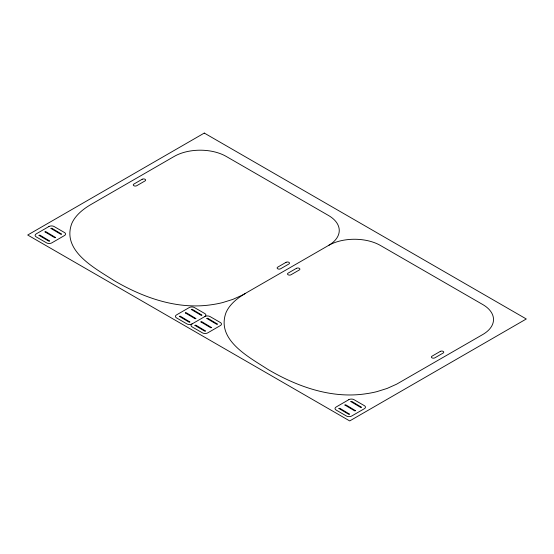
<?xml version="1.0" encoding="UTF-8"?>
<svg xmlns="http://www.w3.org/2000/svg" width="554" height="554" viewBox="0 0 554 554"><rect width="100%" height="100%" fill="white"/><g stroke="black" fill="none" stroke-linecap="round" stroke-linejoin="round"><path stroke-width="0.83" d="M245.401 293.447C239.466 296.909 233.802 301.071 229.585 306.563A66.106 38.164 0 0 0 225.935 312.823C215.963 340.225 249.522 357.385 267.991 369.463C297.339 386.685 331.631 399.025 366.083 393.742A66.106 38.164 0 0 0 376.935 391.63L387.114 388.437L396.629 384.171L482.756 334.526A36.723 21.204 0 0 0 482.756 304.541L380.439 245.47A36.723 21.204 0 0 0 328.501 245.47L242.375 295.109L232.86 299.382L222.68 302.574A66.106 38.164 0 0 1 211.829 304.686C177.377 309.97 143.084 297.63 113.736 280.4C95.267 268.33 61.709 251.17 71.674 223.768A66.106 38.164 0 0 1 75.33 217.507C79.547 212.016 85.212 207.847 91.147 204.391L174.247 156.408A36.723 21.204 0 0 1 226.184 156.408L328.501 215.485A36.723 21.204 0 0 1 328.501 245.47M204.828 316.556L192.19 323.848A3.67 2.119 0 0 1 186.906 323.896L176.518 317.899A3.67 2.119 0 0 1 176.518 314.901L189.246 307.56A3.67 2.119 0 0 1 194.44 307.56L204.828 313.557A3.67 2.119 0 0 1 204.828 316.556A3.67 2.119 0 0 1 210.021 316.556L220.409 322.553A3.67 2.119 0 0 1 220.409 325.551L207.771 332.843A3.67 2.119 0 0 1 202.487 332.892L192.099 326.895A3.67 2.119 0 0 1 192.099 323.896M39.022 235.36L48.821 241.177L49.708 241.032L39.93 235.145L39.029 235.332M44.999 231.911L54.791 237.728L55.677 237.583L45.906 231.697L45.006 231.863M50.968 228.463L60.767 234.28L61.653 234.134L51.875 228.248L50.982 228.414M179.351 316.376L189.143 322.193L190.029 322.047L180.258 316.161L179.351 316.348M185.32 312.927L195.119 318.744L196.005 318.598L186.227 312.712L185.327 312.899M191.296 309.478L201.088 315.295L201.975 315.15L192.203 309.264L191.31 309.43M194.932 325.371L204.724 331.188L205.61 331.043L195.839 325.156L194.932 325.343M200.901 321.922L210.7 327.739L211.586 327.594L201.808 321.708L200.908 321.895M206.877 318.474L216.669 324.291L217.556 324.145L207.785 318.259L206.891 318.425M338.923 408.499L348.715 414.316L349.602 414.177L339.858 408.305L338.93 408.457M344.893 405.05L354.692 410.867L355.578 410.729L345.834 404.856L344.907 405.009M350.869 401.608L360.661 407.425L361.547 407.28L351.804 401.408L350.876 401.56M204.287 133.071L27.7 235.021L349.712 420.929L526.3 318.979L204.287 133.071M48.918 226.538L36.197 233.885A3.67 2.119 0 0 0 36.197 236.883L46.584 242.881A3.67 2.119 0 0 0 51.868 242.832L64.499 235.533A3.67 2.119 0 0 0 64.499 232.535L54.112 226.538A3.67 2.119 0 0 0 48.918 226.538M142.17 179.274L133.86 184.073A2.022 1.163 0 0 0 133.86 185.722A2.022 1.163 0 0 0 136.72 185.722L145.03 180.923A2.022 1.163 0 0 0 145.03 179.274A2.022 1.163 0 0 0 142.17 179.274M286.037 262.333L277.727 267.132A2.022 1.163 0 0 0 277.727 268.78A2.022 1.163 0 0 0 280.587 268.78L288.897 263.988A2.022 1.163 0 0 0 288.897 262.333A2.022 1.163 0 0 0 286.037 262.333M296.425 268.33L288.115 273.129A2.022 1.163 0 0 0 288.115 274.777A2.022 1.163 0 0 0 290.975 274.777L299.285 269.985A2.022 1.163 0 0 0 299.285 268.33A2.022 1.163 0 0 0 296.425 268.33M348.819 399.683L336.188 406.982A3.67 2.119 0 0 0 336.091 410.029L346.479 416.026A3.67 2.119 0 0 0 351.672 416.026L364.4 408.679A3.67 2.119 0 0 0 364.4 405.68L354.013 399.683A3.67 2.119 0 0 0 348.819 399.683M440.291 351.395L431.981 356.194A2.022 1.163 0 0 0 431.981 357.842A2.022 1.163 0 0 0 434.842 357.842L443.152 353.043A2.022 1.163 0 0 0 443.152 351.395A2.022 1.163 0 0 0 440.291 351.395"/></g></svg>
